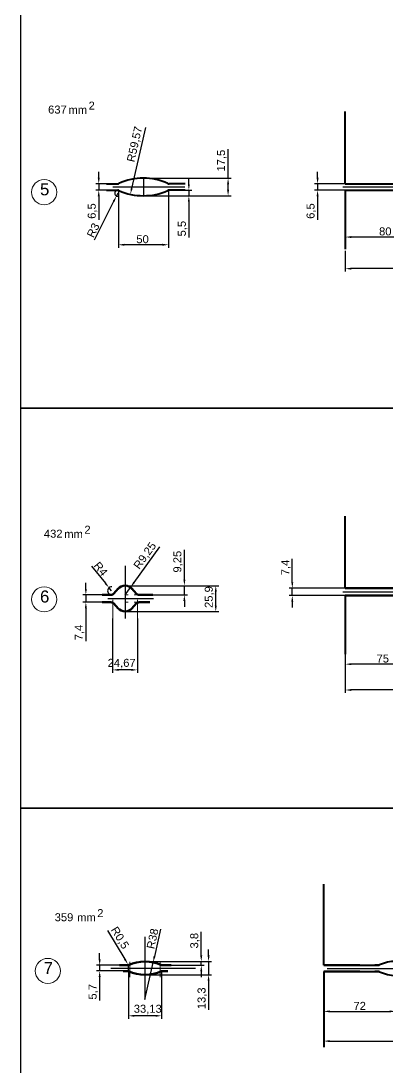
# Model space of a CAD drawing. Header units: millimetres. Extents: x -954 to 34898, y -2134 to 12006.
# Drawn here: x 5119 to 5485, y 5474 to 6520 of the extents above; entities that cross this region are included whole.
import ezdxf

# ---------------------------------------------------------------- set-up
doc = ezdxf.new("R2010")
doc.units = ezdxf.units.MM
doc.header["$LTSCALE"] = 3
doc.linetypes.add('ACAD_ISO04W100', pattern=[30, 24, -3, 0, -3])
for name, color, linetype, lineweight in [('контурная', 7, 'Continuous', 50), ('осевые', 1, 'ACAD_ISO04W100', 25), ('размерные', 7, 'Continuous', 25), ('тонкая', 7, 'Continuous', 20), ('тонкий', 7, 'Continuous', 20)]:
    doc.layers.add(name, color=color, linetype=linetype, lineweight=lineweight)
doc.layers.add('осевая', color=4, linetype='Continuous')
doc.styles.add('s1v4', font='arial.ttf', dxfattribs={"height": 4})
doc.styles.get("Standard").update_dxf_attribs({"font": 'arial.ttf'})
doc.dimstyles.new('s2v4', dxfattribs={"dimtxt": 8, "dimasz": 6, "dimexe": 3, "dimexo": 0, "dimgap": 1.5, "dimtad": 1, "dimtxsty": 'Standard', "dimcen": 2.5, "dimadec": 0, "dimazin": 0, "dimtfac": 1, "dimtmove": 0, "dimatfit": 3, "dimfxl": 1, "dimarcsym": 0})
doc.dimstyles.new('s2v4$0', dxfattribs={"dimtxt": 8, "dimasz": 6, "dimexe": 3, "dimexo": 0, "dimgap": 1.5, "dimtad": 1, "dimtxsty": 'Standard', "dimcen": 2.5, "dimadec": 0, "dimazin": 0, "dimtfac": 1, "dimtmove": 0, "dimatfit": 3, "dimfxl": 1, "dimarcsym": 0})

# ---------------------------------------------------------------- blocks, each defined once
blk = doc.blocks.new('*D389')
at = {"layer": 'Defpoints', "color": 0, "transparency": 16777216}
for p in [(5415.6, 6350.3), (5443.3, 6356.8), (5443.3, 6350.3)]:
    blk.add_point(p, dxfattribs=at)
at = {"layer": 'тонкий', "color": 0, "lineweight": -2, "transparency": 16777216}
for p, q in [((5415.6, 6362.8), (5415.6, 6368.8)), ((5443.3, 6356.8), (5412.6, 6356.8)), ((5443.3, 6350.3), (5412.6, 6350.3)), ((5415.6, 6356.8), (5415.6, 6350.3)), ((5415.6, 6344.3), (5415.6, 6320.6))]:
    blk.add_line(p, q, dxfattribs=at)
at = {"layer": 'тонкий', "color": 0, "transparency": 16777216}
for points in [[(5414.6, 6362.8), (5416.6, 6362.8), (5415.6, 6356.8)], [(5414.6, 6344.3), (5416.6, 6344.3), (5415.6, 6350.3)]]:
    blk.add_solid(points, dxfattribs=at)
at = {"layer": 'тонкий', "color": 0, "transparency": 16777216, "insert": (5409.3, 6329.5), "char_height": 8, "attachment_point": 5, "rotation": 90}
blk.add_mtext('6,5', dxfattribs=at)
blk = doc.blocks.new('*D390')
at = {"layer": 'Defpoints', "color": 0, "transparency": 16777216}
for p in [(5183.9, 5945.7), (5200.1, 5945.7), (5200.1, 5938.3)]:
    blk.add_point(p, dxfattribs=at)
at = {"layer": 'тонкий', "color": 0, "lineweight": -2, "transparency": 16777216}
for p, q in [((5183.9, 5951.7), (5183.9, 5957.7)), ((5200.1, 5945.7), (5180.9, 5945.7)), ((5183.9, 5945.7), (5183.9, 5938.3)), ((5200.1, 5938.3), (5180.9, 5938.3)), ((5183.9, 5932.3), (5183.9, 5899.3))]:
    blk.add_line(p, q, dxfattribs=at)
at = {"layer": 'тонкий', "color": 0, "transparency": 16777216}
for points in [[(5182.9, 5951.7), (5184.9, 5951.7), (5183.9, 5945.7)], [(5182.9, 5932.3), (5184.9, 5932.3), (5183.9, 5938.3)]]:
    blk.add_solid(points, dxfattribs=at)
at = {"layer": 'тонкий', "color": 0, "transparency": 16777216, "insert": (5177.6, 5908), "char_height": 8, "attachment_point": 5, "rotation": 90}
blk.add_mtext('7,4', dxfattribs=at)
blk = doc.blocks.new('*D314')
at = {"layer": 'Defpoints', "color": 0, "transparency": 16777216}
for p in [(5207.1, 5952.8), (5209.7, 5949.7)]:
    blk.add_point(p, dxfattribs=at)
at = {"layer": 'тонкий', "color": 0, "lineweight": -2, "transparency": 16777216}
for p, q in [((5189.6, 5974.4), (5203.4, 5957.4)), ((5209.7, 5949.7), (5207.1, 5952.8))]:
    blk.add_line(p, q, dxfattribs=at)
blk.add_arc((5209.7, 5949.7), 4, 86.1036, 270, dxfattribs=at)
at = {"layer": 'тонкий', "color": 0, "transparency": 16777216}
blk.add_solid([(5204.1, 5958.1), (5202.6, 5956.8), (5207.1, 5952.8)], dxfattribs=at)
at = {"layer": 'тонкий', "color": 0, "transparency": 16777216, "insert": (5198.8, 5971.7), "char_height": 8, "attachment_point": 5, "rotation": 309.0755}
blk.add_mtext('R4', dxfattribs=at)
blk = doc.blocks.new('*D315')
at = {"layer": 'Defpoints', "color": 0, "transparency": 16777216}
for p in [(5223.1, 5954.9), (5313.8, 5954.9), (5223.1, 5929)]:
    blk.add_point(p, dxfattribs=at)
at = {"layer": 'тонкий', "color": 0, "lineweight": -2, "transparency": 16777216}
for p, q in [((5223.1, 5954.9), (5316.8, 5954.9)), ((5313.8, 5935), (5313.8, 5948.9)), ((5223.1, 5929), (5316.8, 5929))]:
    blk.add_line(p, q, dxfattribs=at)
at = {"layer": 'тонкий', "color": 0, "transparency": 16777216}
for points in [[(5312.8, 5948.9), (5314.8, 5948.9), (5313.8, 5954.9)], [(5312.8, 5935), (5314.8, 5935), (5313.8, 5929)]]:
    blk.add_solid(points, dxfattribs=at)
at = {"layer": 'тонкий', "color": 0, "transparency": 16777216, "insert": (5307.5, 5943.5), "char_height": 8, "attachment_point": 5, "rotation": 90}
blk.add_mtext('25,9', dxfattribs=at)
blk = doc.blocks.new('*D391')
at = {"layer": 'Defpoints', "color": 0, "transparency": 16777216}
for p in [(5246.4, 5954.9), (5282.4, 5954.9), (5246.7, 5945.7)]:
    blk.add_point(p, dxfattribs=at)
at = {"layer": 'тонкий', "color": 0, "lineweight": -2, "transparency": 16777216}
for p, q in [((5282.4, 5960.9), (5282.4, 5990.8)), ((5246.4, 5954.9), (5285.4, 5954.9)), ((5282.4, 5945.7), (5282.4, 5954.9)), ((5246.7, 5945.7), (5285.4, 5945.7)), ((5282.4, 5939.7), (5282.4, 5933.7))]:
    blk.add_line(p, q, dxfattribs=at)
at = {"layer": 'тонкий', "color": 0, "transparency": 16777216}
for points in [[(5281.4, 5960.9), (5283.4, 5960.9), (5282.4, 5954.9)], [(5281.4, 5939.7), (5283.4, 5939.7), (5282.4, 5945.7)]]:
    blk.add_solid(points, dxfattribs=at)
at = {"layer": 'тонкий', "color": 0, "transparency": 16777216, "insert": (5276.1, 5978.9), "char_height": 8, "attachment_point": 5, "rotation": 90}
blk.add_mtext('9,25', dxfattribs=at)
blk = doc.blocks.new('*D316')
at = {"layer": 'Defpoints', "color": 0, "transparency": 16777216}
for p in [(5228.5, 5953.2), (5223.1, 5945.7)]:
    blk.add_point(p, dxfattribs=at)
at = {"layer": 'тонкий', "color": 0, "lineweight": -2, "transparency": 16777216}
for p, q in [((5257.7, 5993.7), (5232, 5958.1)), ((5223.1, 5945.7), (5228.5, 5953.2))]:
    blk.add_line(p, q, dxfattribs=at)
at = {"layer": 'тонкий', "color": 0, "transparency": 16777216}
blk.add_solid([(5231.2, 5958.6), (5232.8, 5957.5), (5228.5, 5953.2)], dxfattribs=at)
at = {"layer": 'тонкий', "color": 0, "transparency": 16777216, "insert": (5243.4, 5984.6), "char_height": 8, "attachment_point": 5, "rotation": 54.191}
blk.add_mtext('R9,25', dxfattribs=at)
blk = doc.blocks.new('*D392')
at = {"layer": 'Defpoints', "color": 0, "transparency": 16777216}
for p in [(5518.3, 5928.9), (5443.3, 5886.4), (5443.3, 5876.4)]:
    blk.add_point(p, dxfattribs=at)
at = {"layer": 'тонкий', "color": 0, "lineweight": -2, "transparency": 16777216}
for p, q in [((5518.3, 5928.9), (5518.3, 5873.4)), ((5443.3, 5886.4), (5443.3, 5873.4)), ((5512.3, 5876.4), (5449.3, 5876.4))]:
    blk.add_line(p, q, dxfattribs=at)
at = {"layer": 'тонкий', "color": 0, "transparency": 16777216}
for points in [[(5449.3, 5877.4), (5449.3, 5875.4), (5443.3, 5876.4)], [(5512.3, 5877.4), (5512.3, 5875.4), (5518.3, 5876.4)]]:
    blk.add_solid(points, dxfattribs=at)
at = {"layer": 'тонкий', "color": 0, "transparency": 16777216, "insert": (5480.8, 5882), "char_height": 8, "attachment_point": 5}
blk.add_mtext('75', dxfattribs=at)
blk = doc.blocks.new('*D395')
at = {"layer": 'Defpoints', "color": 0, "transparency": 16777216}
for p in [(6043.3, 5884.7), (5443.3, 5873.4), (5443.3, 5850.6)]:
    blk.add_point(p, dxfattribs=at)
at = {"layer": 'тонкий', "color": 0, "lineweight": -2, "transparency": 16777216}
for p, q in [((6043.3, 5884.7), (6043.3, 5847.6)), ((5443.3, 5873.4), (5443.3, 5847.6)), ((6037.3, 5850.6), (5449.3, 5850.6))]:
    blk.add_line(p, q, dxfattribs=at)
at = {"layer": 'тонкий', "color": 0, "transparency": 16777216}
for points in [[(5449.3, 5851.6), (5449.3, 5849.6), (5443.3, 5850.6)], [(6037.3, 5851.6), (6037.3, 5849.6), (6043.3, 5850.6)]]:
    blk.add_solid(points, dxfattribs=at)
at = {"layer": 'тонкий', "color": 0, "transparency": 16777216, "insert": (5743.3, 5856.2), "char_height": 8, "attachment_point": 5}
blk.add_mtext('600', dxfattribs=at)
blk = doc.blocks.new('*D396')
at = {"layer": 'Defpoints', "color": 0, "transparency": 16777216}
for p in [(5390.3, 5952.4), (5443.3, 5952.4), (5443.3, 5945)]:
    blk.add_point(p, dxfattribs=at)
at = {"layer": 'тонкий', "color": 0, "lineweight": -2, "transparency": 16777216}
for p, q in [((5390.3, 5958.4), (5390.3, 5981.8)), ((5443.3, 5952.4), (5387.3, 5952.4)), ((5390.3, 5945), (5390.3, 5952.4)), ((5443.3, 5945), (5387.3, 5945)), ((5390.3, 5939), (5390.3, 5933))]:
    blk.add_line(p, q, dxfattribs=at)
at = {"layer": 'тонкий', "color": 0, "transparency": 16777216}
for points in [[(5389.3, 5958.4), (5391.3, 5958.4), (5390.3, 5952.4)], [(5389.3, 5939), (5391.3, 5939), (5390.3, 5945)]]:
    blk.add_solid(points, dxfattribs=at)
at = {"layer": 'тонкий', "color": 0, "transparency": 16777216, "insert": (5384, 5973.1), "char_height": 8, "attachment_point": 5, "rotation": 90}
blk.add_mtext('7,4', dxfattribs=at)
blk = doc.blocks.new('*D317')
at = {"layer": 'Defpoints', "color": 0, "transparency": 16777216}
for p in [(5196.8, 6350.3), (5204.6, 6356.8), (5204.6, 6350.3)]:
    blk.add_point(p, dxfattribs=at)
at = {"layer": 'тонкий', "color": 0, "lineweight": -2, "transparency": 16777216}
for p, q in [((5196.8, 6362.8), (5196.8, 6368.8)), ((5204.6, 6356.8), (5193.8, 6356.8)), ((5204.6, 6350.3), (5193.8, 6350.3)), ((5196.8, 6356.8), (5196.8, 6350.3)), ((5196.8, 6344.3), (5196.8, 6320.6))]:
    blk.add_line(p, q, dxfattribs=at)
at = {"layer": 'тонкий', "color": 0, "transparency": 16777216}
for points in [[(5195.8, 6362.8), (5197.8, 6362.8), (5196.8, 6356.8)], [(5195.8, 6344.3), (5197.8, 6344.3), (5196.8, 6350.3)]]:
    blk.add_solid(points, dxfattribs=at)
at = {"layer": 'тонкий', "color": 0, "transparency": 16777216, "insert": (5190.5, 6329.5), "char_height": 8, "attachment_point": 5, "rotation": 90}
blk.add_mtext('6,5', dxfattribs=at)
blk = doc.blocks.new('*D318')
at = {"layer": 'Defpoints', "color": 0, "transparency": 16777216}
for p in [(5216.4, 6350.3), (5266.5, 6350.3), (5216.4, 6295.8)]:
    blk.add_point(p, dxfattribs=at)
at = {"layer": 'тонкий', "color": 0, "lineweight": -2, "transparency": 16777216}
for p, q in [((5216.4, 6350.3), (5216.4, 6292.8)), ((5266.5, 6350.3), (5266.5, 6292.8)), ((5260.5, 6295.8), (5222.4, 6295.8))]:
    blk.add_line(p, q, dxfattribs=at)
at = {"layer": 'тонкий', "color": 0, "transparency": 16777216}
for points in [[(5222.4, 6296.8), (5222.4, 6294.8), (5216.4, 6295.8)], [(5260.5, 6296.8), (5260.5, 6294.8), (5266.5, 6295.8)]]:
    blk.add_solid(points, dxfattribs=at)
at = {"layer": 'тонкий', "color": 0, "transparency": 16777216, "insert": (5240.6, 6301.3), "char_height": 8, "attachment_point": 5}
blk.add_mtext('50', dxfattribs=at)
blk = doc.blocks.new('*D397')
at = {"layer": 'Defpoints', "color": 0, "transparency": 16777216}
for p in [(5283.2, 6350.3), (5286.9, 6350.3), (5241.4, 6344.8)]:
    blk.add_point(p, dxfattribs=at)
at = {"layer": 'тонкий', "color": 0, "lineweight": -2, "transparency": 16777216}
for p, q in [((5286.9, 6356.3), (5286.9, 6362.3)), ((5283.2, 6350.3), (5289.9, 6350.3)), ((5286.9, 6350.3), (5286.9, 6344.8)), ((5241.4, 6344.8), (5289.9, 6344.8)), ((5286.9, 6338.8), (5286.9, 6303))]:
    blk.add_line(p, q, dxfattribs=at)
at = {"layer": 'тонкий', "color": 0, "transparency": 16777216}
for points in [[(5285.9, 6356.3), (5287.9, 6356.3), (5286.9, 6350.3)], [(5285.9, 6338.8), (5287.9, 6338.8), (5286.9, 6344.8)]]:
    blk.add_solid(points, dxfattribs=at)
at = {"layer": 'тонкий', "color": 0, "transparency": 16777216, "insert": (5280.6, 6311.9), "char_height": 8, "attachment_point": 5, "rotation": 90}
blk.add_mtext('5,5', dxfattribs=at)
blk = doc.blocks.new('*D319')
at = {"layer": 'Defpoints', "color": 0, "transparency": 16777216}
for p in [(5242.1, 6362.3), (5326.1, 6362.3), (5286, 6344.8)]:
    blk.add_point(p, dxfattribs=at)
at = {"layer": 'тонкий', "color": 0, "lineweight": -2, "transparency": 16777216}
for p, q in [((5326.1, 6362.3), (5326.1, 6391.4)), ((5242.1, 6362.3), (5329.1, 6362.3)), ((5326.1, 6350.8), (5326.1, 6356.3)), ((5286, 6344.8), (5329.1, 6344.8))]:
    blk.add_line(p, q, dxfattribs=at)
at = {"layer": 'тонкий', "color": 0, "transparency": 16777216}
for points in [[(5325.1, 6356.3), (5327.1, 6356.3), (5326.1, 6362.3)], [(5325.1, 6350.8), (5327.1, 6350.8), (5326.1, 6344.8)]]:
    blk.add_solid(points, dxfattribs=at)
at = {"layer": 'тонкий', "color": 0, "transparency": 16777216, "insert": (5319.8, 6379.9), "char_height": 8, "attachment_point": 5, "rotation": 90}
blk.add_mtext('17,5', dxfattribs=at)
blk = doc.blocks.new('*D398')
at = {"layer": 'Defpoints', "color": 0, "transparency": 16777216}
for p in [(5214.5, 6344.6), (5215.8, 6347.3)]:
    blk.add_point(p, dxfattribs=at)
at = {"layer": 'тонкий', "color": 0, "lineweight": -2, "transparency": 16777216}
for p, q in [((5215.8, 6347.3), (5214.5, 6344.6)), ((5192.7, 6300.7), (5211.8, 6339.3))]:
    blk.add_line(p, q, dxfattribs=at)
blk.add_arc((5215.8, 6347.3), 3, 90, 300.9069, dxfattribs=at)
at = {"layer": 'тонкий', "color": 0, "transparency": 16777216}
blk.add_solid([(5210.9, 6339.7), (5212.7, 6338.8), (5214.5, 6344.6)], dxfattribs=at)
at = {"layer": 'тонкий', "color": 0, "transparency": 16777216, "insert": (5191.2, 6310.3), "char_height": 8, "attachment_point": 5, "rotation": 63.6111}
blk.add_mtext('R3', dxfattribs=at)
blk = doc.blocks.new('*D380')
at = {"layer": 'Defpoints', "color": 0, "transparency": 16777216}
for p in [(5241.4, 6404.4), (5228.4, 6346.3)]:
    blk.add_point(p, dxfattribs=at)
at = {"layer": 'тонкий', "color": 0, "lineweight": -2, "transparency": 16777216}
blk.add_line((5243.4, 6413.2), (5229.7, 6352.1), dxfattribs=at)
at = {"layer": 'тонкий', "color": 0, "transparency": 16777216}
blk.add_solid([(5228.8, 6352.3), (5230.7, 6351.9), (5228.4, 6346.3)], dxfattribs=at)
at = {"layer": 'тонкий', "color": 0, "transparency": 16777216, "insert": (5233.2, 6396.2), "char_height": 8, "attachment_point": 5, "rotation": 77.385}
blk.add_mtext('R59,57', dxfattribs=at)
blk = doc.blocks.new('*D381')
at = {"layer": 'Defpoints', "color": 0, "transparency": 16777216}
for p in [(5523.3, 6344.2), (5443.3, 6304.3), (5443.3, 6303.5)]:
    blk.add_point(p, dxfattribs=at)
at = {"layer": 'тонкий', "color": 0, "lineweight": -2, "transparency": 16777216}
for p, q in [((5523.3, 6344.2), (5523.3, 6300.5)), ((5443.3, 6304.3), (5443.3, 6300.5)), ((5517.3, 6303.5), (5449.3, 6303.5))]:
    blk.add_line(p, q, dxfattribs=at)
at = {"layer": 'тонкий', "color": 0, "transparency": 16777216}
for points in [[(5449.3, 6304.5), (5449.3, 6302.5), (5443.3, 6303.5)], [(5517.3, 6304.5), (5517.3, 6302.5), (5523.3, 6303.5)]]:
    blk.add_solid(points, dxfattribs=at)
at = {"layer": 'тонкий', "color": 0, "transparency": 16777216, "insert": (5483.3, 6309.1), "char_height": 8, "attachment_point": 5}
blk.add_mtext('80', dxfattribs=at)
blk = doc.blocks.new('*D384')
at = {"layer": 'Defpoints', "color": 0, "transparency": 16777216}
for p in [(5443.3, 6289.6), (6043.3, 6289.6), (5443.3, 6271.9)]:
    blk.add_point(p, dxfattribs=at)
at = {"layer": 'тонкий', "color": 0, "lineweight": -2, "transparency": 16777216}
for p, q in [((5443.3, 6289.6), (5443.3, 6268.9)), ((6043.3, 6289.6), (6043.3, 6268.9)), ((6037.3, 6271.9), (5449.3, 6271.9))]:
    blk.add_line(p, q, dxfattribs=at)
at = {"layer": 'тонкий', "color": 0, "transparency": 16777216}
for points in [[(5449.3, 6272.9), (5449.3, 6270.9), (5443.3, 6271.9)], [(6037.3, 6272.9), (6037.3, 6270.9), (6043.3, 6271.9)]]:
    blk.add_solid(points, dxfattribs=at)
at = {"layer": 'тонкий', "color": 0, "transparency": 16777216, "insert": (5743.3, 6277.5), "char_height": 8, "attachment_point": 5}
blk.add_mtext('600', dxfattribs=at)
blk = doc.blocks.new('*D404')
at = {"layer": 'Defpoints', "color": 0, "transparency": 16777216}
for p in [(6021.7, 5511.6), (5421.7, 5493.4), (6021.7, 5499.5)]:
    blk.add_point(p, dxfattribs=at)
at = {"layer": 'тонкий', "color": 0, "lineweight": -2, "transparency": 16777216}
for p, q in [((5421.7, 5493.4), (5421.7, 5502.5)), ((6021.7, 5511.6), (6021.7, 5496.5)), ((5427.7, 5499.5), (6015.7, 5499.5))]:
    blk.add_line(p, q, dxfattribs=at)
at = {"layer": 'тонкий', "color": 0, "transparency": 16777216}
for points in [[(5427.7, 5500.5), (5427.7, 5498.5), (5421.7, 5499.5)], [(6015.7, 5500.5), (6015.7, 5498.5), (6021.7, 5499.5)]]:
    blk.add_solid(points, dxfattribs=at)
at = {"layer": 'тонкий', "color": 0, "transparency": 16777216, "insert": (5721.7, 5505.1), "char_height": 8, "attachment_point": 5}
blk.add_mtext('600', dxfattribs=at)
blk = doc.blocks.new('*D407')
at = {"layer": 'Defpoints', "color": 0, "transparency": 16777216}
for p in [(5421.7, 5569.1), (5493.7, 5557.2), (5493.7, 5529.2)]:
    blk.add_point(p, dxfattribs=at)
at = {"layer": 'тонкий', "color": 0, "lineweight": -2, "transparency": 16777216}
for p, q in [((5421.7, 5569.1), (5421.7, 5526.2)), ((5493.7, 5557.2), (5493.7, 5526.2)), ((5427.7, 5529.2), (5487.7, 5529.2))]:
    blk.add_line(p, q, dxfattribs=at)
at = {"layer": 'тонкий', "color": 0, "transparency": 16777216}
for points in [[(5427.7, 5530.2), (5427.7, 5528.2), (5421.7, 5529.2)], [(5487.7, 5530.2), (5487.7, 5528.2), (5493.7, 5529.2)]]:
    blk.add_solid(points, dxfattribs=at)
at = {"layer": 'тонкий', "color": 0, "transparency": 16777216, "insert": (5457.7, 5534.7), "char_height": 8, "attachment_point": 5}
blk.add_mtext('72', dxfattribs=at)
blk = doc.blocks.new('*D352')
at = {"layer": 'Defpoints', "color": 0, "transparency": 16777216}
for p in [(5210.7, 5922.2), (5235.4, 5922.2), (5210.7, 5870.7)]:
    blk.add_point(p, dxfattribs=at)
at = {"layer": 'тонкий', "color": 0, "lineweight": -2, "transparency": 16777216}
for p, q in [((5210.7, 5922.2), (5210.7, 5867.7)), ((5235.4, 5922.2), (5235.4, 5867.7)), ((5229.4, 5870.7), (5216.7, 5870.7))]:
    blk.add_line(p, q, dxfattribs=at)
at = {"layer": 'тонкий', "color": 0, "transparency": 16777216}
for points in [[(5216.7, 5871.7), (5216.7, 5869.7), (5210.7, 5870.7)], [(5229.4, 5871.7), (5229.4, 5869.7), (5235.4, 5870.7)]]:
    blk.add_solid(points, dxfattribs=at)
at = {"layer": 'тонкий', "color": 0, "transparency": 16777216, "insert": (5219.7, 5877), "char_height": 8, "attachment_point": 5}
blk.add_mtext('24,67', dxfattribs=at)
blk = doc.blocks.new('*D353')
at = {"layer": 'Defpoints', "color": 0, "transparency": 16777216}
for p in [(5226.5, 5569.6), (5259.6, 5569.6), (5226.5, 5524.8)]:
    blk.add_point(p, dxfattribs=at)
at = {"layer": 'тонкий', "color": 0, "lineweight": -2, "transparency": 16777216}
for p, q in [((5226.5, 5569.6), (5226.5, 5521.8)), ((5259.6, 5569.6), (5259.6, 5521.8)), ((5253.6, 5524.8), (5232.5, 5524.8))]:
    blk.add_line(p, q, dxfattribs=at)
at = {"layer": 'тонкий', "color": 0, "transparency": 16777216}
for points in [[(5232.5, 5525.8), (5232.5, 5523.8), (5226.5, 5524.8)], [(5253.6, 5525.8), (5253.6, 5523.8), (5259.6, 5524.8)]]:
    blk.add_solid(points, dxfattribs=at)
at = {"layer": 'тонкий', "color": 0, "transparency": 16777216, "insert": (5245.8, 5531.1), "char_height": 8, "attachment_point": 5}
blk.add_mtext('33,13', dxfattribs=at)
blk = doc.blocks.new('*D354')
at = {"layer": 'Defpoints', "color": 0, "transparency": 16777216}
for p in [(5226.1, 5576.2), (5226.3, 5575.8)]:
    blk.add_point(p, dxfattribs=at)
at = {"layer": 'тонкий', "color": 0, "lineweight": -2, "transparency": 16777216}
for p, q in [((5205.5, 5610), (5223, 5581.3)), ((5226.3, 5575.8), (5226.1, 5576.2))]:
    blk.add_line(p, q, dxfattribs=at)
blk.add_arc((5226.3, 5575.8), 0.5, 121.3377, 270, dxfattribs=at)
at = {"layer": 'тонкий', "color": 0, "transparency": 16777216}
blk.add_solid([(5223.8, 5581.8), (5222.1, 5580.8), (5226.1, 5576.2)], dxfattribs=at)
at = {"layer": 'тонкий', "color": 0, "transparency": 16777216, "insert": (5217.5, 5602.5), "char_height": 8, "attachment_point": 5, "rotation": 301.3377}
blk.add_mtext('R0,5', dxfattribs=at)
blk = doc.blocks.new('*D355')
at = {"layer": 'Defpoints', "color": 0, "transparency": 16777216}
for p in [(5243, 5579.1), (5299.3, 5579.1), (5269.2, 5575.3)]:
    blk.add_point(p, dxfattribs=at)
at = {"layer": 'тонкий', "color": 0, "lineweight": -2, "transparency": 16777216}
for p, q in [((5299.3, 5585.1), (5299.3, 5608.7)), ((5243, 5579.1), (5302.3, 5579.1)), ((5299.3, 5575.3), (5299.3, 5579.1)), ((5269.2, 5575.3), (5302.3, 5575.3)), ((5299.3, 5569.3), (5299.3, 5563.3))]:
    blk.add_line(p, q, dxfattribs=at)
at = {"layer": 'тонкий', "color": 0, "transparency": 16777216}
for points in [[(5298.3, 5585.1), (5300.3, 5585.1), (5299.3, 5579.1)], [(5298.3, 5569.3), (5300.3, 5569.3), (5299.3, 5575.3)]]:
    blk.add_solid(points, dxfattribs=at)
at = {"layer": 'тонкий', "color": 0, "transparency": 16777216, "insert": (5293, 5599.9), "char_height": 8, "attachment_point": 5, "rotation": 90}
blk.add_mtext('3,8', dxfattribs=at)
blk = doc.blocks.new('*D356')
at = {"layer": 'Defpoints', "color": 0, "transparency": 16777216}
for p in [(5278.4, 5579.1), (5243, 5565.8), (5306.6, 5565.8)]:
    blk.add_point(p, dxfattribs=at)
at = {"layer": 'тонкий', "color": 0, "lineweight": -2, "transparency": 16777216}
for p, q in [((5306.6, 5585.1), (5306.6, 5591.1)), ((5278.4, 5579.1), (5309.6, 5579.1)), ((5306.6, 5579.1), (5306.6, 5565.8)), ((5243, 5565.8), (5309.6, 5565.8)), ((5306.6, 5559.8), (5306.6, 5530.8))]:
    blk.add_line(p, q, dxfattribs=at)
at = {"layer": 'тонкий', "color": 0, "transparency": 16777216}
for points in [[(5305.6, 5585.1), (5307.6, 5585.1), (5306.6, 5579.1)], [(5305.6, 5559.8), (5307.6, 5559.8), (5306.6, 5565.8)]]:
    blk.add_solid(points, dxfattribs=at)
at = {"layer": 'тонкий', "color": 0, "transparency": 16777216, "insert": (5300.3, 5542.3), "char_height": 8, "attachment_point": 5, "rotation": 90}
blk.add_mtext('13,3', dxfattribs=at)
blk = doc.blocks.new('*D357')
at = {"layer": 'Defpoints', "color": 0, "transparency": 16777216}
for p in [(5251.1, 5578.2), (5243, 5541.1)]:
    blk.add_point(p, dxfattribs=at)
at = {"layer": 'тонкий', "color": 0, "lineweight": -2, "transparency": 16777216}
for p, q in [((5258.4, 5611.5), (5252.4, 5584.1)), ((5243, 5541.1), (5251.1, 5578.2))]:
    blk.add_line(p, q, dxfattribs=at)
at = {"layer": 'тонкий', "color": 0, "transparency": 16777216}
blk.add_solid([(5251.4, 5584.3), (5253.4, 5583.8), (5251.1, 5578.2)], dxfattribs=at)
at = {"layer": 'тонкий', "color": 0, "transparency": 16777216, "insert": (5250.6, 5601.9), "char_height": 8, "attachment_point": 5, "rotation": 77.6507}
blk.add_mtext('R38', dxfattribs=at)
blk = doc.blocks.new('*D2670')
at = {"layer": 'Defpoints', "color": 0, "transparency": 16777216}
for p in [(5197.7, 5569.6), (5217.7, 5575.3), (5221.1, 5569.6)]:
    blk.add_point(p, dxfattribs=at)
at = {"layer": 'тонкий', "color": 0, "lineweight": -2, "transparency": 16777216}
for p, q in [((5197.7, 5581.3), (5197.7, 5587.3)), ((5217.7, 5575.3), (5194.7, 5575.3)), ((5221.1, 5569.6), (5194.7, 5569.6)), ((5197.7, 5575.3), (5197.7, 5569.6)), ((5197.7, 5563.6), (5197.7, 5540))]:
    blk.add_line(p, q, dxfattribs=at)
at = {"layer": 'тонкий', "color": 0, "transparency": 16777216}
for points in [[(5196.7, 5581.3), (5198.7, 5581.3), (5197.7, 5575.3)], [(5196.7, 5563.6), (5198.7, 5563.6), (5197.7, 5569.6)]]:
    blk.add_solid(points, dxfattribs=at)
at = {"layer": 'тонкий', "color": 0, "transparency": 16777216, "insert": (5191.4, 5548.8), "char_height": 8, "attachment_point": 5, "rotation": 90}
blk.add_mtext('5,7', dxfattribs=at)

msp = doc.modelspace()

# ---------------------------------------------------------------- linework, layer by layer
at = {"lineweight": 40}
for p, q in [((5443.318, 6356.817), (5443.318, 6429.16)), ((5204.648, 6356.817), (5215.785, 6356.817)), ((5204.648, 6350.317), (5215.785, 6350.317)), ((5283.248, 6356.817), (5267.088, 6356.817)), ((5283.248, 6350.317), (5267.088, 6350.317)), ((5443.318, 6356.817), (5497.666, 6356.817)), ((5443.318, 6350.317), (5443.318, 6291.254)), ((5443.318, 6350.317), (5497.666, 6350.317)), ((5443.318, 5952.38), (5443.318, 6024.273)), ((5443.318, 5944.98), (5443.318, 5886.367)), ((5421.694, 5575.458), (5421.694, 5656.371)), ((5457.677, 5575.458), (5421.694, 5575.458)), ((5421.694, 5575.458), (5476.845, 5575.458)), ((5457.677, 5569.058), (5421.694, 5569.058)), ((5421.694, 5569.058), (5476.954, 5569.058)), ((5421.694, 5569.058), (5421.694, 5493.392)), ((5476.677, 5575.458), (5472.712, 5575.458)), ((5476.677, 5569.058), (5472.712, 5569.058))]:
    msp.add_line(p, q, dxfattribs=at)
at = {"color": 2}
for points in [[(5118.979, 6132.548), (5118.979, 6532.548), (6153.245, 6532.548), (6153.245, 6132.548), (5118.979, 6132.548), (5118.979, 6532.548)], [(5118.979, 5732.548), (5118.979, 6132.548), (6153.245, 6132.548), (6153.245, 5732.548), (5118.979, 5732.548), (5118.979, 6132.548)], [(5157.491, 6132.548), (6191.757, 6132.548)], [(5157.491, 6132.548), (6191.757, 6132.548)], [(5157.491, 6132.548), (6191.757, 6132.548)], [(5157.491, 6132.548), (6191.757, 6132.548)], [(5157.491, 6132.548), (6191.757, 6132.548)], [(5157.491, 6132.548), (6191.757, 6132.548)], [(5157.491, 6132.548), (6191.757, 6132.548)], [(5118.979, 5332.548), (5118.979, 5732.548), (6153.245, 5732.548), (6153.245, 5332.548), (5118.979, 5332.548), (5118.979, 5732.548)], [(5157.491, 5732.548), (6191.757, 5732.548)], [(5157.491, 5732.548), (6191.757, 5732.548)], [(5157.491, 5732.548), (6191.757, 5732.548)], [(5157.491, 5732.548), (6191.757, 5732.548)], [(5157.491, 5732.548), (6191.757, 5732.548)], [(5157.491, 5732.548), (6191.757, 5732.548)], [(5157.491, 5732.548), (6191.757, 5732.548)], [(5157.491, 5732.548), (6191.757, 5732.548)]]:
    msp.add_lwpolyline(points, dxfattribs=at)
at = {"lineweight": 40}
for centre, radius, start, end in [((5241.436, 6302.747), 59.57, 65.796972, 114.203028), ((5215.785, 6359.817), 3, 270, 294.203028), ((5215.785, 6347.317), 3, 65.796972, 90), ((5241.436, 6404.387), 59.57, 245.796972, 294.203028), ((5267.088, 6359.817), 3, 245.796972, 270), ((5267.088, 6347.317), 3, 90, 114.203028), ((5493.694, 5541.253), 38.005, 64.824934, 115.175066), ((5476.677, 5577.458), 2, 270, 295.175066), ((5476.677, 5567.058), 2, 64.824934, 90), ((5493.694, 5603.263), 38.005, 244.824934, 295.175066)]:
    msp.add_arc(centre, radius, start, end, dxfattribs=at)
at = {"layer": 'контурная'}
for p, q in [((5443.318, 5952.38), (5504.95, 5952.38)), ((5200.104, 5945.687), (5208.943, 5945.687)), ((5216.37, 5952.051), (5211.94, 5947.038)), ((5229.795, 5952.051), (5234.225, 5947.038)), ((5237.223, 5945.687), (5250.756, 5945.687)), ((5443.318, 5944.98), (5504.95, 5944.98)), ((5200.104, 5938.287), (5208.976, 5938.287)), ((5216.37, 5931.923), (5211.94, 5936.935)), ((5229.795, 5931.923), (5234.225, 5936.935)), ((5237.189, 5938.287), (5247.968, 5938.287)), ((5217.658, 5575.277), (5226.337, 5575.277)), ((5221.11, 5569.577), (5226.451, 5569.577)), ((5259.579, 5569.577), (5265.716, 5569.577)), ((5259.693, 5575.277), (5269.25, 5575.277))]:
    msp.add_line(p, q, dxfattribs=at)
for centre, radius, start, end in [((5223.083, 5945.687), 9.25, 39.459078, 140.540922), ((5208.943, 5949.687), 4, 270, 318.534037), ((5237.223, 5949.687), 4, 221.465963, 270), ((5208.943, 5934.287), 4, 41.465963, 90), ((5223.083, 5938.287), 9.25, 219.459078, 320.540922), ((5237.223, 5934.287), 4, 90, 138.534037), ((5243.015, 5541.077), 38, 64.329304, 115.670696), ((5226.337, 5575.777), 0.5, 270, 295.670696), ((5243.015, 5603.777), 38, 244.158067, 295.841933), ((5259.693, 5575.777), 0.5, 244.329304, 270), ((5259.693, 5575.777), 0.5, 244.329304, 270)]:
    msp.add_arc(centre, radius, start, end, dxfattribs=at)
at = {"layer": 'осевая'}
for p, q in [((5223.083, 5974.788), (5223.083, 5922.216)), ((5243.015, 5603.777), (5243.015, 5541.077)), ((5208.979, 5572.427), (5293.493, 5572.427))]:
    msp.add_line(p, q, dxfattribs=at)
at = {"layer": 'осевые'}
for p, q in [((5241.436, 6363.467), (5241.436, 6344.167)), ((5210.747, 6353.567), (5284.379, 6353.567)), ((5440.956, 6353.567), (6047.546, 6353.567)), ((5205.878, 5941.987), (5251.427, 5941.987)), ((5440.956, 5948.68), (6047.546, 5948.68)), ((5425.017, 5572.258), (6026.026, 5572.258))]:
    msp.add_line(p, q, dxfattribs=at)
at = {"layer": 'размерные'}
msp.add_line((5226.337, 5575.277), (5226.337, 5569.577), dxfattribs=at)
at = {"layer": 'тонкая'}
for centre in [(5142.217, 6348.377), (5142.217, 5941.205), (5145.874, 5569.665)]:
    msp.add_circle(centre, 12.532, dxfattribs=at)
at = {"layer": 'тонкий'}
for p, q in [((5208.943, 5945.687), (5208.352, 5945.687)), ((5223.083, 5945.687), (5226.217, 5945.687)), ((5236.499, 5945.687), (5232.316, 5945.687)), ((5237.074, 5945.688), (5234.97, 5945.688)), ((5237.074, 5945.688), (5234.97, 5945.688)), ((5237.189, 5945.687), (5237.814, 5945.687)), ((5237.223, 5945.687), (5237.814, 5945.687)), ((5208.943, 5938.287), (5208.352, 5938.287)), ((5209.092, 5938.285), (5211.195, 5938.285)), ((5210.748, 5922.216), (5210.748, 5940.787)), ((5223.083, 5938.287), (5226.217, 5938.287)), ((5236.499, 5938.287), (5232.316, 5938.287)), ((5237.074, 5938.285), (5234.97, 5938.285)), ((5237.074, 5938.285), (5234.97, 5938.285)), ((5235.418, 5922.216), (5235.418, 5940.787)), ((5237.189, 5938.287), (5237.814, 5938.287)), ((5237.223, 5938.287), (5237.814, 5938.287)), ((5227.715, 5563.49), (5227.715, 5578.599)), ((5258.315, 5563.49), (5258.315, 5578.599))]:
    msp.add_line(p, q, dxfattribs=at)

# ---------------------------------------------------------------- texts
at = {"layer": 'тонкая', "style": 's1v4'}
for s, p in [('637', (5146.156, 6426.985)), ('2', (5186.664, 6430.933)), ('mm', (5166.525, 6426.643)), ('432', (5141.94, 6002.897)), ('mm', (5162.309, 6002.556)), ('2', (5182.449, 6006.845)), ('2', (5195.302, 5623.444)), ('359', (5152.707, 5619.356)), ('mm', (5175.162, 5619.155))]:
    msp.add_text(s, height=8, dxfattribs=at).set_placement(p)
at = {"layer": 'тонкий', "style": 's1v4'}
for s, p in [('5', (5138.054, 6345.227)), ('6', (5138.054, 5938.055)), ('7', (5141.711, 5566.514))]:
    msp.add_text(s, height=12, dxfattribs=at).set_placement(p)

# ---------------------------------------------------------------- dimensions: what is measured, and where the dimension line sits
at = {"layer": 'тонкий'}
for center, mpoint, picture, middle in [((5241.436, 6404.387), (5228.426, 6346.255), '*D380', (5239.306, 6394.868)), ((5215.785, 6347.317), (5214.451, 6344.629), '*D398', (5196.21, 6307.864)), ((5223.083, 5945.687), (5228.495, 5953.188), '*D316', (5248.49, 5980.902)), ((5226.337, 5575.777), (5226.077, 5576.204), '*D354', (5212.085, 5599.184))]:
    dim = msp.add_radius_dim(center=center, mpoint=mpoint, dimstyle='s2v4', dxfattribs=at)
    dim.commit()
    dim.dimension.update_dxf_attribs({"geometry": picture, "text_midpoint": middle, "dimtype": 164})
for base, p1, p2, picture, middle in [((5326.1178, 6362.3124), (5286.0334, 6344.8169), (5242.1366, 6362.3124), '*D319', (5326.1178, 6379.8561)), ((5286.879, 6350.317), (5241.436, 6344.817), (5283.248, 6350.317), '*D397', (5286.879, 6311.855)), ((5282.406, 5954.937), (5246.657, 5945.687), (5246.423, 5954.937), '*D391', (5282.406, 5978.857)), ((5183.91, 5945.687), (5200.104, 5938.287), (5200.104, 5945.687), '*D390', (5183.91, 5908.009)), ((5313.76, 5954.937), (5223.083, 5929.037), (5223.083, 5954.937), '*D315', (5313.76, 5943.488)), ((5299.258, 5579.077), (5269.25, 5575.277), (5243.015, 5579.077), '*D355', (5299.258, 5599.865)), ((5306.586, 5565.777), (5278.398, 5579.077), (5243.015, 5565.777), '*D356', (5306.586, 5542.264))]:
    dim = msp.add_linear_dim(base=base, p1=p1, p2=p2, angle=90, dimstyle='s2v4', dxfattribs=at)
    dim.commit()
    dim.dimension.update_dxf_attribs({"geometry": picture, "text_midpoint": middle, "dimtype": 160})
for base, p1, p2, dimstyle, picture, middle in [((5196.839, 6350.317), (5204.648, 6356.817), (5204.648, 6350.317), 's2v4', '*D317', (5190.531, 6329.483)), ((5415.648, 6350.317), (5443.318, 6356.817), (5443.318, 6350.317), 's2v4', '*D389', (5409.34, 6329.483)), ((5390.277, 5952.38), (5443.318, 5944.98), (5443.318, 5952.38), 's2v4', '*D396', (5383.985, 5973.113)), ((5197.669, 5569.577), (5217.658, 5575.277), (5221.11, 5569.577), 's2v4$0', '*D2670', (5191.378, 5548.795))]:
    dim = msp.add_linear_dim(base=base, p1=p1, p2=p2, angle=90, dimstyle=dimstyle, dxfattribs=at)
    dim.commit()
    dim.dimension.update_dxf_attribs({"geometry": picture, "text_midpoint": middle})
dim = msp.add_linear_dim(base=(5216.413, 6295.76), p1=(5266.459, 6350.25), p2=(5216.413, 6350.25), dimstyle='s2v4', override={"dimdec": 0}, dxfattribs=at)
dim.commit()
dim.dimension.update_dxf_attribs({"geometry": '*D318', "text_midpoint": (5240.617, 6295.76), "dimtype": 160})
for base, p1, p2, picture, middle in [((5443.318, 6303.55), (5523.318, 6344.167), (5443.318, 6304.28), '*D381', (5483.318, 6309.134)), ((5443.318, 6271.867), (6043.318, 6289.61), (5443.318, 6289.61), '*D384', (5743.318, 6277.452)), ((5443.318, 5876.433), (5518.318, 5928.909), (5443.318, 5886.367), '*D392', (5480.818, 5882.002)), ((5443.318, 5850.622), (6043.318, 5884.724), (5443.318, 5873.433), '*D395', (5743.318, 5856.206)), ((5493.694, 5529.185), (5421.694, 5569.058), (5493.694, 5557.189), '*D407', (5457.694, 5534.701)), ((6021.694, 5499.54), (5421.694, 5493.392), (6021.694, 5511.599), '*D404', (5721.694, 5505.124))]:
    dim = msp.add_linear_dim(base=base, p1=p1, p2=p2, dimstyle='s2v4', dxfattribs=at)
    dim.commit()
    dim.dimension.update_dxf_attribs({"geometry": picture, "text_midpoint": middle})
for center, mpoint, picture, middle in [((5209.666, 5949.687), (5207.145, 5952.792), '*D314', (5198.85, 5971.734)), ((5243.015, 5541.077), (5251.142, 5578.198), '*D357', (5250.617, 5601.926))]:
    dim = msp.add_radius_dim(center=center, mpoint=mpoint, dimstyle='s2v4', dxfattribs=at)
    dim.commit()
    dim.dimension.update_dxf_attribs({"geometry": picture, "text_midpoint": middle})
for base, p1, p2, picture, middle in [((5210.748, 5870.681), (5235.418, 5922.216), (5210.748, 5922.216), '*D352', (5219.706, 5870.681)), ((5226.451, 5524.762), (5259.579, 5569.577), (5226.451, 5569.577), '*D353', (5245.826, 5524.762))]:
    dim = msp.add_linear_dim(base=base, p1=p1, p2=p2, dimstyle='s2v4', dxfattribs=at)
    dim.commit()
    dim.dimension.update_dxf_attribs({"geometry": picture, "text_midpoint": middle, "dimtype": 160})

doc.saveas('drawing.dxf')
